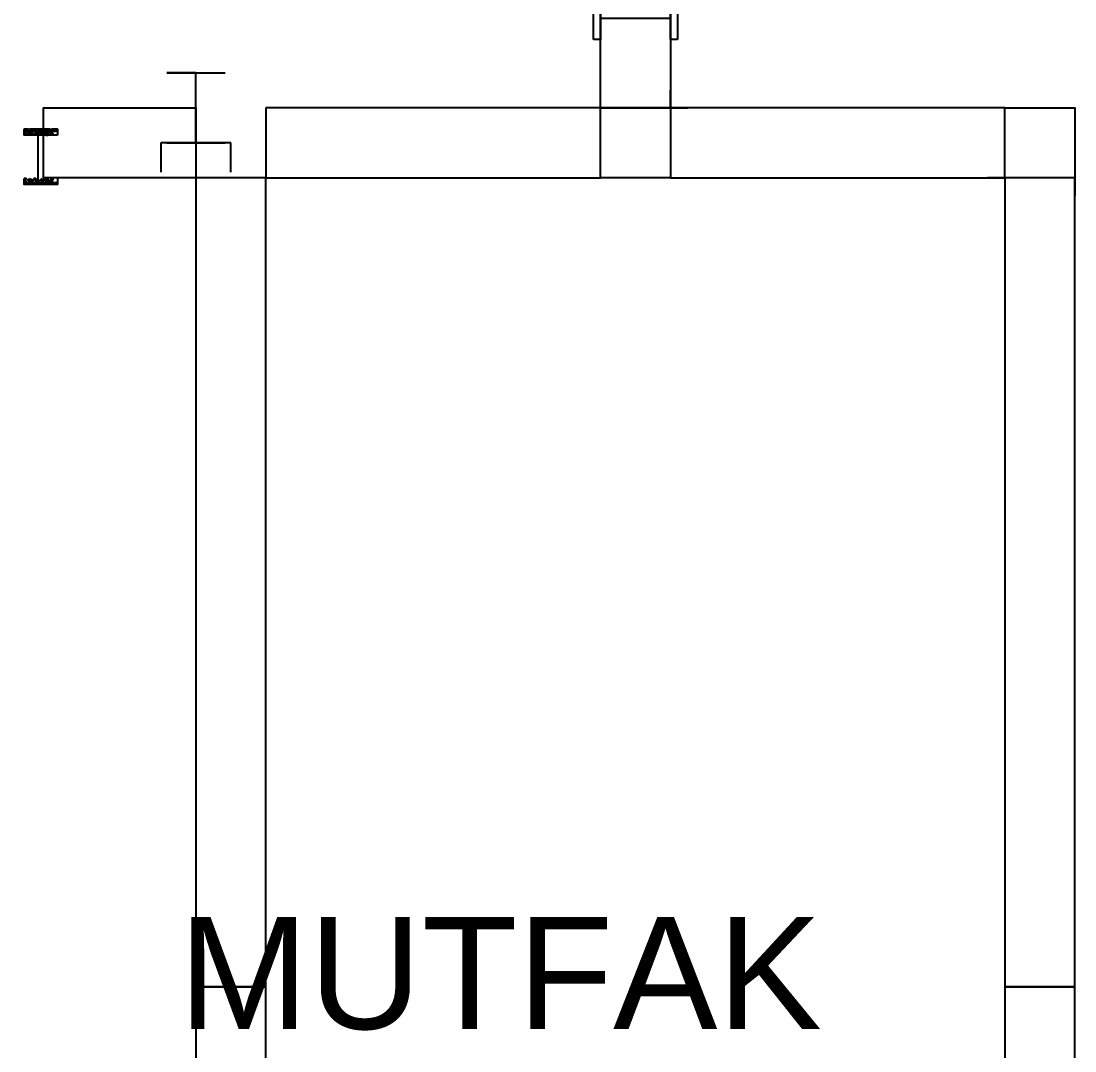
# Model space of a CAD drawing. Header units: centimetres. Extents: x -71 to 5571, y -2315 to 960.
# Drawn here: x 3912.5 to 4063, y 256.9 to 403.9 of the extents above; entities that cross this region are included whole.
import ezdxf

# ---------------------------------------------------------------- set-up
doc = ezdxf.new("R2010")
doc.units = ezdxf.units.CM
doc.linetypes.add('DASHED2', pattern=[0.375, 0.25, -0.125])
for name, color, linetype in [('DIS_DUVAR_100', 7, 'Continuous'), ('IC_DUVAR_100', 7, 'Continuous'), ('IC_KAPILAR', 7, 'Continuous'), ('IC_UCLU_H_100', 3, 'Continuous'), ('KAPI-PLAN', 7, 'Continuous'), ('KOSE_PROFIL_100', 1, 'Continuous'), ('ODA_ADLARI', 7, 'Continuous')]:
    doc.layers.add(name, color=color, linetype=linetype)
doc.layers.add('PANO', color=7, linetype='Continuous', lineweight=50)
doc.styles.add('ARIAL_TR', font='arial.ttf')

# ---------------------------------------------------------------- blocks, each defined once
blk = doc.blocks.new('100X100 DIŞ KÖŞE DİREĞİ')
at = {"color": 1}
for p, q in [((10, 12.5), (12.5, 12.5)), ((0, 2.5), (0, 0)), ((10, 2.5), (10, 0)), ((10, 2.5), (12.5, 2.5))]:
    blk.add_line(p, q, dxfattribs=at)
blk.add_lwpolyline([(0, 2.5), (10, 2.5), (10, 12.5), (0, 12.5)], close=True, dxfattribs=at)
blk = doc.blocks.new("100'LÜK 115.5'LİK PANO")
blk.add_lwpolyline([(0, 0), (10, 0), (10, 115.5), (0, 115.5)], close=True)
blk = doc.blocks.new("100'LÜK 125'LİK PANO")
blk.add_lwpolyline([(0, 0), (10, 0), (10, 125.5), (0, 125.5)], close=True)
blk = doc.blocks.new("100'LÜK 47.75'LİK PANO")
blk.add_lwpolyline([(0, 0), (10, 0), (10, 47.75), (0, 47.75)], close=True)
blk = doc.blocks.new("100'LÜK 115.5'LİK KAPILI PANO(90'LIK)")
at = {"color": 1, "lineweight": 25}
for p, q in [((96.26, 79.84), (96.26, 73.84)), ((96.76, 79.84), (96.26, 79.84)), ((100.76, 79.84), (101.26, 79.84)), ((101.26, 79.84), (101.26, 73.84)), ((96.16, 78.34), (96.26, 78.34)), ((101.36, 78.34), (101.26, 78.34)), ((92.76, 76.79), (93.2, 67.03)), ((95.96, 77.84), (93.76, 77.84)), ((95.96, 78.14), (95.96, 75.54)), ((101.56, 78.14), (101.56, 75.54)), ((101.56, 77.84), (103.76, 77.84)), ((104.76, 76.79), (104.31, 67.03)), ((93.82, 67.03), (94.18, 75.65)), ((95.96, 75.84), (94.38, 75.84)), ((96.16, 75.34), (96.26, 75.34)), ((101.36, 75.34), (101.26, 75.34)), ((101.56, 75.84), (103.13, 75.84)), ((103.7, 67.03), (103.33, 75.65)), ((96.76, 73.84), (96.26, 73.84)), ((100.76, 73.84), (101.26, 73.84)), ((93.4, 66.84), (93.62, 66.84)), ((104.11, 66.84), (103.9, 66.84))]:
    blk.add_line(p, q, dxfattribs=at)
at = {"lineweight": 25}
for p, q in [((21.83, 14), (31.59, 13.56)), ((20.78, 10.8), (20.78, 13)), ((22.78, 10.8), (22.78, 12.38)), ((31.59, 12.94), (22.97, 12.58)), ((31.78, 13.36), (31.78, 13.14)), ((99.82, 9.59), (99.82, 12.14)), ((9.75, 11), (14.75, 11)), ((9.75, 10), (9.75, 11)), ((14.75, 11), (14.75, 10)), ((20.28, 10.6), (20.28, 10.5)), ((20.48, 10.8), (23.08, 10.8)), ((23.28, 10.6), (23.28, 10.5)), ((98.36, 10.68), (101.28, 10.68)), ((100.75, 11), (105.75, 11)), ((100.76, 10), (100.76, 11)), ((105.76, 11), (105.76, 10)), ((14.75, 10), (9.75, 10)), ((12.75, 10), (15.59, 10)), ((15.59, 10), (15.59, 6)), ((15.78, 10), (15.78, 6)), ((18.78, 10.5), (24.78, 10.5)), ((18.78, 10), (18.78, 10.5)), ((18.78, 10), (24.78, 10)), ((24.78, 10), (24.78, 10.5)), ((99.72, 6), (99.72, 10)), ((102.75, 10), (99.91, 10)), ((99.91, 10), (99.91, 6)), ((105.75, 10), (100.75, 10)), ((15.59, 6), (16.75, 6)), ((16.75, 6), (16.75, 0)), ((18.78, 6), (18.78, 5.5)), ((18.78, 6), (24.78, 6)), ((18.78, 5.5), (24.78, 5.5)), ((20.28, 5.4), (20.28, 5.5)), ((20.48, 5.2), (23.08, 5.2)), ((20.78, 5.2), (20.78, 3)), ((22.78, 5.2), (22.78, 3.62)), ((23.28, 5.4), (23.28, 5.5)), ((24.78, 6), (24.78, 5.5)), ((99.91, 6), (98.75, 6)), ((98.75, 6), (98.75, 0)), ((31.59, 3.06), (22.97, 3.42)), ((21.83, 2), (31.59, 2.44)), ((31.78, 2.64), (31.78, 2.86)), ((9.75, 0), (14.75, 0)), ((9.75, -1), (9.75, 0)), ((14.75, 0), (14.75, -1)), ((100.75, 0), (105.75, 0)), ((100.75, -1), (100.75, 0)), ((105.75, 0), (105.75, -1)), ((14.75, -1), (9.75, -1)), ((105.75, -1), (100.75, -1))]:
    blk.add_line(p, q, dxfattribs=at)
blk.add_circle((99.82, 10.68), 0.583, dxfattribs=at)
at = {"color": 1, "linetype": 'DASHED2', "lineweight": 25, "ltscale": 80}
blk.add_arc((98.35, 11.57), 82.58, 88.7535, 181.243, dxfattribs=at)
at = {"color": 1, "lineweight": 25}
for centre, radius, start, end in [((96.16, 78.14), 0.2, 90, 180), ((101.36, 78.14), 0.2, 0, 90), ((93.76, 76.84), 1, 90, 182.6026), ((103.76, 76.84), 1, 357.3974, 90), ((94.38, 75.64), 0.2, 90, 177.5839), ((96.16, 75.54), 0.2, 180, 270), ((101.36, 75.54), 0.2, 270, 0), ((103.13, 75.64), 0.2, 2.4161, 90), ((93.4, 67.04), 0.2, 182.6026, 270), ((93.62, 67.04), 0.2, 270, 357.3974), ((103.9, 67.04), 0.2, 182.6026, 270), ((104.11, 67.04), 0.2, 270, 357.3974)]:
    blk.add_arc(centre, radius, start, end, dxfattribs=at)
at = {"lineweight": 25}
for centre, radius, start, end in [((21.78, 13), 1, 87.3974, 180), ((31.58, 13.36), 0.2, 0, 87.3974), ((22.98, 12.38), 0.2, 92.4161, 180), ((31.58, 13.14), 0.2, 272.6026, 0), ((20.48, 10.6), 0.2, 90, 180), ((23.08, 10.6), 0.2, 0, 90), ((20.48, 5.4), 0.2, 180, 270), ((23.08, 5.4), 0.2, 270, 0), ((22.98, 3.62), 0.2, 180, 267.5839), ((31.58, 2.86), 0.2, 0, 87.3974), ((21.78, 3), 1, 180, 272.6026), ((31.58, 2.64), 0.2, 272.6026, 0)]:
    blk.add_arc(centre, radius, start, end, dxfattribs=at)
at = {"layer": 'KAPI-PLAN', "color": 1, "linetype": 'DASHED2', "lineweight": 25, "ltscale": 80}
for p, q in [((99.76, 94.14), (99.76, 92.84)), ((100.76, 94.14), (99.76, 94.14)), ((100.76, 10), (100.76, 94.14)), ((96.76, 92.84), (96.76, 11.3)), ((99.76, 92.84), (96.76, 92.84)), ((96.76, 11.3), (99.76, 11.3)), ((99.76, 11.3), (99.76, 10)), ((99.76, 10), (100.76, 10))]:
    blk.add_line(p, q, dxfattribs=at)
at = {"layer": 'PANO', "lineweight": 25, "ltscale": 100}
for p, q in [((12.75, 0), (12.75, 10)), ((15.78, 10), (24.78, 10)), ((102.75, 0), (102.75, 10)), ((15.78, 6), (24.78, 6)), ((98.75, 6), (99.72, 6))]:
    blk.add_line(p, q, dxfattribs=at)
for points in [[(0, 10), (24.78, 10)], [(16.75, 0), (0, 0), (0, 10)], [(99.72, 10), (115.5, 10), (115.5, 0), (98.75, 0)]]:
    blk.add_lwpolyline(points, dxfattribs=at)
blk = doc.blocks.new('kaynak-ic-kapi')
at = {"color": 133, "linetype": 'Continuous', "lineweight": 25, "true_color": 0x6ec1dd}
for p, q in [((54247.47, 7919.88), (54248.32, 7919.88)), ((54248.32, 7919.59), (54247.47, 7919.59)), ((54248.6, 7919.88), (54248.04, 7919.03)), ((54248.32, 7919.31), (54248.04, 7919.59)), ((54248.32, 7919.88), (54248.32, 7919.59)), ((54248.32, 7919.31), (54248.6, 7919.31)), ((54248.32, 7919.03), (54248.6, 7919.31)), ((54249.16, 7919.03), (54248.6, 7919.88)), ((54248.6, 7919.88), (54248.6, 7919.59)), ((54248.6, 7919.88), (54248.88, 7919.88)), ((54248.6, 7919.59), (54248.88, 7919.03)), ((54249.16, 7919.88), (54248.88, 7919.59)), ((54248.88, 7919.88), (54249.45, 7919.03)), ((54249.73, 7919.59), (54248.88, 7919.59)), ((54249.16, 7919.88), (54249.16, 7919.88)), ((54249.16, 7919.03), (54249.73, 7919.59)), ((54250.01, 7919.88), (54249.45, 7919.03)), ((54250.01, 7919.88), (54249.73, 7919.59)), ((54249.73, 7919.31), (54249.73, 7919.59)), ((54249.73, 7919.31), (54250.01, 7919.31)), ((54249.73, 7919.03), (54250.01, 7919.31)), ((54250.57, 7919.03), (54250.01, 7919.88)), ((54250.01, 7919.88), (54250.01, 7919.88)), ((54250.01, 7919.88), (54250.01, 7919.59)), ((54250.01, 7919.88), (54250.29, 7919.88)), ((54250.01, 7919.59), (54250.29, 7919.03)), ((54250.29, 7919.88), (54250.86, 7919.03)), ((54250.57, 7919.88), (54250.57, 7919.88)), ((54250.57, 7919.88), (54250.57, 7919.59)), ((54251.42, 7919.59), (54250.57, 7919.59)), ((54250.86, 7919.03), (54251.14, 7919.59)), ((54251.7, 7919.88), (54251.14, 7919.03)), ((54251.42, 7919.31), (54251.14, 7919.59)), ((54251.42, 7919.88), (54251.42, 7919.88)), ((54251.42, 7919.88), (54251.42, 7919.59)), ((54251.7, 7919.88), (54251.42, 7919.59)), ((54251.42, 7919.59), (54251.98, 7919.03)), ((54251.42, 7919.31), (54251.7, 7919.31)), ((54251.42, 7919.03), (54251.7, 7919.31)), ((54252.27, 7919.03), (54251.7, 7919.88)), ((54251.7, 7919.88), (54252.27, 7919.88)), ((54251.7, 7919.88), (54251.98, 7919.88)), ((54251.98, 7919.88), (54251.98, 7919.88)), ((54251.98, 7919.88), (54251.98, 7919.59)), ((54251.98, 7919.88), (54252.27, 7919.03)), ((54252.27, 7919.59), (54251.98, 7919.59)), ((54249.16, 7919.03), (54248.88, 7919.03)), ((54249.16, 7919.03), (54249.45, 7919.03)), ((54250.29, 7912.83), (54250.29, 7919.03)), ((54250.57, 7919.03), (54250.57, 7919.03)), ((54250.57, 7919.03), (54250.86, 7919.03)), ((54251.98, 7919.03), (54251.98, 7919.03)), ((54251.98, 7919.03), (54252.27, 7919.03)), ((54252.27, 7919.03), (54252.27, 7919.03)), ((54248.32, 7912.26), (54247.47, 7912.26)), ((54247.47, 7911.98), (54248.32, 7911.98)), ((54248.6, 7911.98), (54248.04, 7912.83)), ((54248.32, 7912.26), (54248.04, 7912.26)), ((54248.32, 7912.83), (54248.6, 7912.26)), ((54248.32, 7912.26), (54248.32, 7911.98)), ((54248.32, 7912.26), (54248.6, 7912.26)), ((54249.16, 7912.83), (54248.6, 7911.98)), ((54248.6, 7912.26), (54248.88, 7912.83)), ((54249.16, 7912.83), (54248.88, 7912.83)), ((54248.88, 7911.98), (54249.45, 7912.83)), ((54249.16, 7911.98), (54248.88, 7912.26)), ((54249.73, 7912.26), (54248.88, 7912.26)), ((54249.16, 7912.83), (54249.45, 7912.83)), ((54249.16, 7912.83), (54249.73, 7912.26)), ((54249.16, 7911.98), (54249.16, 7911.98)), ((54250.01, 7911.98), (54249.45, 7912.83)), ((54249.73, 7912.83), (54250.01, 7912.26)), ((54250.01, 7911.98), (54249.73, 7912.26)), ((54249.73, 7912.26), (54249.73, 7912.26)), ((54249.73, 7912.26), (54250.01, 7912.26)), ((54250.57, 7912.83), (54250.01, 7911.98)), ((54250.01, 7912.26), (54250.29, 7912.83)), ((54250.01, 7911.98), (54250.01, 7912.26)), ((54250.01, 7911.98), (54250.01, 7911.98)), ((54250.01, 7911.98), (54250.29, 7911.98)), ((54250.29, 7911.98), (54250.86, 7912.83)), ((54250.57, 7912.83), (54250.57, 7912.83)), ((54250.57, 7912.83), (54250.86, 7912.83)), ((54250.57, 7911.98), (54250.57, 7912.26)), ((54251.42, 7912.26), (54250.57, 7912.26)), ((54250.57, 7911.98), (54250.57, 7911.98)), ((54250.86, 7912.83), (54251.14, 7912.26)), ((54251.7, 7911.98), (54251.14, 7912.83)), ((54251.42, 7912.26), (54251.14, 7912.26)), ((54251.42, 7912.26), (54251.98, 7912.83)), ((54251.42, 7912.83), (54251.7, 7912.26)), ((54251.42, 7911.98), (54251.42, 7912.26)), ((54251.7, 7911.98), (54251.42, 7912.26)), ((54251.42, 7912.26), (54251.7, 7912.26)), ((54251.42, 7911.98), (54251.42, 7911.98)), ((54252.27, 7912.83), (54251.7, 7911.98)), ((54251.7, 7911.98), (54252.27, 7911.98)), ((54251.7, 7911.98), (54251.98, 7911.98)), ((54251.98, 7912.83), (54251.98, 7912.83)), ((54251.98, 7912.83), (54252.27, 7912.83)), ((54251.98, 7911.98), (54252.27, 7912.83)), ((54251.98, 7911.98), (54251.98, 7912.26)), ((54252.27, 7912.26), (54251.98, 7912.26)), ((54251.98, 7911.98), (54251.98, 7911.98)), ((54252.27, 7912.83), (54252.27, 7912.83))]:
    blk.add_line(p, q, dxfattribs=at)
for points in [[(54247.47, 7919.03), (54247.47, 7919.88), (54252.27, 7919.88), (54252.27, 7919.03)], [(54248.6, 7919.88), (54250.01, 7919.88), (54251.42, 7919.88)], [(54248.6, 7912.26), (54248.6, 7911.98), (54248.88, 7911.98)], [(54248.6, 7911.98), (54250.01, 7911.98), (54251.42, 7911.98)]]:
    blk.add_lwpolyline(points, dxfattribs=at)
blk.add_lwpolyline([(54247.47, 7912.83), (54252.27, 7912.83), (54252.27, 7911.98), (54247.47, 7911.98)], close=True, dxfattribs=at)
blk = doc.blocks.new('BOM_K01_IC_KAPI_ACIKLIK820')
at = {"layer": 'IC_KAPILAR'}
blk.add_blockref('kaynak-ic-kapi', (0, 0), dxfattribs=at)
blk = doc.blocks.new("100'LÜK 125'LİK KAPILI PANO(82'LİK) [SAG ÜST · AYNA]")
blk.add_lwpolyline([(0, 125.5), (10, 125.5), (10, 103.75), (0, 103.75)], close=True)
at = {"layer": 'IC_KAPILAR', "xscale": -1, "yscale": -1, "rotation": 90.00000000000001}
blk.add_blockref('BOM_K01_IC_KAPI_ACIKLIK820', (-7908.93, 54353.219), dxfattribs=at)
blk = doc.blocks.new('100X100 3 LÜ H BAĞLANTI DİREĞİ')
for p, q in [((9.17, 5), (5, 5)), ((5, 5), (5, -5)), ((-5, -4.17), (-5, 4.17)), ((5, -4.17), (5, 4.17)), ((5, 0), (-5, 0)), ((-5, 0), (-5, -4.17)), ((5, -4.17), (5, 0)), ((5, -5), (9.17, -5))]:
    blk.add_line(p, q)

msp = doc.modelspace()

# ---------------------------------------------------------------- block references
at = {"layer": 'DIS_DUVAR_100'}
for name, rotation in [("100'LÜK 115.5'LİK KAPILI PANO(90'LIK)", 90), ("100'LÜK 47.75'LİK PANO", 270)]:
    msp.add_blockref(name, (4005.25, 391.5), dxfattribs=dict(at, rotation=rotation))
for name, p in [("100'LÜK 115.5'LİK PANO", (4053, 266)), ("100'LÜK 125'LİK PANO", (4053, 140.5))]:
    msp.add_blockref(name, p, dxfattribs=at)
at = {"layer": 'IC_DUVAR_100', "rotation": 270}
for name, p in [("100'LÜK 125'LİK KAPILI PANO(82'LİK) [SAG ÜST · AYNA]", (3812, 391.5)), ("100'LÜK 47.75'LİK PANO", (3947.5, 391.5))]:
    msp.add_blockref(name, p, dxfattribs=at)
at = {"layer": 'IC_DUVAR_100'}
for name, p in [("100'LÜK 115.5'LİK PANO", (3937.5, 266)), ("100'LÜK 125'LİK PANO", (3937.5, 140.5))]:
    msp.add_blockref(name, p, dxfattribs=at)
at = {"layer": 'IC_UCLU_H_100', "rotation": 270}
msp.add_blockref('100X100 3 LÜ H BAĞLANTI DİREĞİ', (3937.5, 391.5), dxfattribs=at)
at = {"layer": 'KOSE_PROFIL_100', "yscale": -1}
msp.add_blockref('100X100 DIŞ KÖŞE DİREĞİ', (3995.25, 394), dxfattribs=at)
at = {"layer": 'KOSE_PROFIL_100', "xscale": -1}
msp.add_blockref('100X100 DIŞ KÖŞE DİREĞİ', (4063, 379), dxfattribs=at)

# ---------------------------------------------------------------- texts
at = {"layer": 'ODA_ADLARI', "style": 'ARIAL_TR'}
msp.add_text('MUTFAK', height=16, dxfattribs=at).set_placement((3935, 260))

doc.saveas('drawing.dxf')
